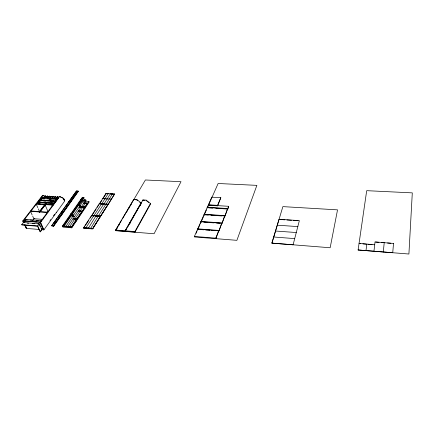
<?xml version="1.0" encoding="UTF-8"?>
<svg xmlns="http://www.w3.org/2000/svg" width="434" height="434" viewBox="0 0 434 434"><rect width="100%" height="100%" fill="white"/><g stroke="black" fill="none" stroke-linecap="round" stroke-linejoin="round"><path stroke-width="0.65" d="M365.992 250.608L366.833 244.179M373.956 251.237L375.03 241.89L393.513 243.452M374.71 244.781L359.021 243.403L360.323 243.686M383.298 251.986L384.231 242.573L381.6 242.563M393.524 243.268L392.737 252.734L358.099 249.979L408.909 254.02L412.3 192.875L366.692 190.672L358.099 249.979M271.912 242.948L279.013 219.268L299.357 220.618L293.096 244.809L271.934 243.121L330.155 247.754L337.533 209.861L282.87 206.622L271.934 243.121M218.758 230.742L215.877 238.662L215.774 238.147L218.758 230.742L197.606 229.157L194.378 236.454L194.497 236.959L236.888 240.333L256.879 185.367L218.128 183.495L212.15 197.014M217.662 230.85L218.98 230.953L221.785 223.233L200.877 221.758L197.736 228.859L197.855 229.364M224.725 215.931L222.002 223.45L224.725 215.931L204.067 214.559L201.007 221.465L201.121 221.975M227.59 208.819L224.937 216.148L227.59 208.819L207.17 207.544L204.192 214.271L204.3 214.776L208.293 215.042M222.533 208.716L227.796 209.042L228.604 206.302L208.266 205.065L207.398 207.772L208.618 205.005M218.98 230.953L221.785 223.233M227.796 209.042L228.604 206.302M215.042 205.694L217.656 205.852L220.819 197.676L211.765 197.166L208.391 204.794L208.494 205.293L211.765 205.494M217.656 205.852L217.564 205.347L220.819 197.676M196.108 233.313L196.938 231.43M197.486 230.199L199.944 224.633M200.47 223.439L203.459 216.68M204.002 215.448L206.465 209.882M208.749 204.707L211.608 198.24M135.028 232.076L134.871 231.582L150.457 203.465L146.122 200.134L142.949 199.944L125.269 230.817L125.431 231.311L135.028 232.076L150.598 203.953L150.457 203.465M134.887 214.423L141.213 203.367L141.066 202.879L136.84 199.575L133.699 199.385L115.58 230.053L115.748 230.541L125.231 231.295L126.896 228.387M127.894 226.64L134.22 215.584M142.949 199.944L142.9 200.752M129.799 223.673L130.471 222.496M140.215 205.456L140.887 204.278M125.231 231.295L125.068 230.801L141.066 202.879M121.656 220.184L115.466 230.671L154.065 233.742L181 181.7L145.395 179.98L127.162 210.859M122.345 219.018L126.473 212.025M116.779 228.794L117.468 227.622M118.504 225.875L119.193 224.703M126.766 211.868L127.455 210.696M128.491 208.949L129.18 207.778M130.211 206.031L131.247 204.278M90.332 228.365C89.947 228.962 92.588 229.174 92.431 228.534M100.319 216.11L100.145 216.382L100.666 216.436L91.493 215.606L83.626 227.676C83.333 228.528 85.59 228.588 85.579 227.991M101.86 200.242L99.391 203.985L105.907 193.493L114.581 193.993L92.594 228.854L100.504 216.121M100.417 216.257L108.142 204.392L99.191 203.796L91.552 215.769L93.5 215.763M105.619 204.387L108.196 204.55L114.581 193.993M92.594 228.854L107.654 205.103M92.784 228.87L92.757 228.403L83.626 227.676M88.048 228.186C87.663 228.778 90.299 228.989 90.142 228.349M97.894 216.219L98.068 215.948M98.258 215.964L90.494 228.685M98.268 216.246L105.804 204.398M103.726 204.105L95.925 215.937M85.769 228.002C85.384 228.593 88.015 228.805 87.858 228.17M103.357 204.083L99.191 203.796M96.012 215.801L88.21 228.501M93.777 215.644L85.899 227.855L85.932 228.322M101.399 204.116L93.744 215.937M93.413 215.899L93.587 215.627M83.659 228.143L84.755 226.456M85.487 225.333L88.775 220.282M90.239 218.036L91.335 216.354M92.431 214.667L96.093 209.047M97.194 207.36L98.659 205.108M102.863 198.696L106.194 193.819L105.907 193.493M72.511 213.951L70.878 213.837L62.458 225.995L62.925 227.107L71.811 227.817L89.144 202.07L88.91 201.441L84.956 201.192M62.659 226.472L71.74 227.194L71.545 226.711L76.65 219.154L72.966 218.877M77.019 219.36L76.834 218.877L81.793 211.532L81.972 212.009L77.019 219.36L73.341 219.083M78.337 211.754L78.153 211.282L82.091 211.586L84.744 207.403L80.995 207.36M82.102 206.904L84.983 207.3L87.402 203.221L83.805 202.993L87.592 203.188L83.865 203.15M88.91 201.441L71.55 227.177L71.811 227.817M82.091 211.586L80.404 211.26C79.574 211.559 83.236 206.155 82.861 207.636L81.657 207.555M84.744 207.403L82.286 211.542L80.469 211.418M87.592 203.188L85.172 207.262L81.304 206.904M71.74 227.194L76.834 219.631L76.65 219.154M79.97 211.407L74.99 218.741L75.18 219.219M85.72 203.421C86.089 202.07 82.308 207.099 83.366 207.143M84.098 203.296L86.013 200.242L84.044 200.161L85.954 200.085M79.52 207.007L79.596 206.655L81.397 206.774L85.769 200.117L83.984 200.003L65.968 226.271L66.169 226.749M78.652 211.293L78.467 210.816L82.107 211.07M84.993 206.79L81.38 206.551L81.456 206.931M83.925 203.307L83.995 202.955M73.379 215.72L71.355 215.627L73.178 215.763M71.74 215.318C71.637 214.602 74.105 214.781 73.563 215.448L71.74 215.318L73.628 215.606M80.485 205.353L78.69 205.239M66.245 226.38L64.395 226.233M80.615 205.163L80.545 205.51L78.809 205.553M84.098 200.318L84.174 199.971M71.556 216.089L72.315 214.982M78.983 205.298L80.892 202.532L80.713 202.06L79.107 201.956L71.062 213.571L71.252 214.043L72.885 214.163M81.223 199.7L79.818 201.734L79.997 202.206L81.066 202.277L82.465 200.237L82.292 199.765L80.691 199.667L79.286 201.702L79.465 202.173M83.323 197.465L81.934 199.483L82.107 199.949L82.644 199.987L84.033 197.969L83.854 197.497L82.265 197.399L80.865 199.412L81.044 199.884M81.755 199.732L80.355 201.767L80.534 202.239M64.319 226.602L64.118 226.125L80.713 202.06M81.066 202.277L80.887 201.799L82.292 199.765M82.644 199.987L82.465 199.515L83.854 197.497M64.33 226.076L71.545 226.711M71.42 215.79L71.48 215.948M78.749 205.396L78.825 205.043M79.644 201.989L71.605 213.609L71.794 214.081M53.702 226.217L78.277 191.519L78.131 191.128L76.4 191.031L51.711 225.675L51.885 226.071L53.702 226.217L53.528 225.821L78.131 191.128M53.458 225.664L61.926 213.729L53.49 225.745L51.82 225.534L53.49 225.745M62.019 213.593L70.124 202.173L62.051 213.674L60.407 213.479L62.051 213.674M70.216 202.043L77.974 191.106L70.243 202.125L68.632 201.946L70.216 202.043L70.438 202.586M51.852 225.615L60.348 213.691L61.959 213.805M60.44 213.555L68.572 202.146L70.156 202.249M68.659 202.022L76.444 191.096L78.001 191.182M53.832 223.331L55.395 221.139M57.738 217.846L58.514 216.75M61.639 212.362L62.816 210.712M65.55 206.866L67.118 204.669M69.429 201.419L70.558 199.841M72.055 197.736L73.552 195.631M74.675 194.052L75.798 192.468M49.991 220.64L50.773 219.561M53.501 215.785L54.668 214.168M43.926 229.423L43.633 229.836L40.308 222.376L40.612 221.969L23.333 220.624L23.024 221.025L23.821 222.734M56.132 212.514L56.409 212.134M41.1 228.55L41.599 229.667L43.894 229.857L64.753 200.947L63.738 198.409L59.268 196.325L40.042 222.354L43.367 229.814M40.438 231.268L41.214 230.199M37.53 226.222L40.053 231.799L40.405 231.827L41.952 229.694L39.315 223.808L23.317 222.544L21.7 224.649L21.846 224.958L37.53 226.222L39.315 223.808L37.801 223.993M63.527 198.495L64.254 200.324M39.939 222.23L41.208 220.76M52.66 205.011L53.783 203.492L54.087 203.812M40.297 222.257L41.496 220.629L25.503 219.403L24.266 221.004L25.948 221.134M53.382 204.528L54.131 203.513L38.517 202.488L37.357 203.991M23.561 222.713L22.763 221.009L40.579 222.398L59.783 196.358M56.1 198.653L57.57 196.673L55.932 198.642M54.239 198.018L55.514 196.548L54.413 198.029M52.188 197.888L53.301 196.412L55.031 197.275M52.362 197.899L53.469 196.423M39.223 211.998L44.507 205L45.152 204.984L48.071 211.808M39.158 212.21L44.631 204.951M49.774 198.257L51.255 196.287L52.997 197.15M49.943 198.267L51.429 196.298M39.744 212.036L45.055 205.114L44.507 205M39.684 212.248L45.152 204.984M26.794 228.013L26.49 228.42L24.89 225.007M32.778 220.445L34.389 218.318M47.729 198.126L49.221 196.163L50.968 197.025M47.903 198.137L49.389 196.173M46.069 197.508L47.192 196.038L48.944 196.9M46.237 197.519L47.36 196.049M43.66 197.871L45.163 195.913L46.921 196.776M43.829 197.882L45.331 195.924M24.44 221.02L25.677 219.414M38.686 202.499C35.762 206.432 41.04 199.944 37.791 203.904M39.071 202L40.221 200.503M40.601 200.009L41.74 198.528M24.722 220.906C27.928 217.076 23.68 221.964 24.895 220.917M54.505 203.009L38.903 201.989L40.053 200.492L55.623 201.495L54.462 203.307L39.206 202.304L40.286 200.66M55.948 201.295L40.736 200.318L41.908 198.539L41.176 199.504M39.206 202.304L39.499 201.913M40.736 200.318L41.029 199.928M22.763 221.009L42.608 195.305L46.118 196.83M30.505 211.336L30.803 210.946L47.849 212.166L47.556 212.557L30.505 211.336L32.165 215.014M36.168 203.991L36.461 203.617L53.328 204.739L53.046 205.119L36.168 203.991L37.785 207.658M43.112 195.338L23.284 221.047L24.087 222.756M105.961 193.651L108.305 193.786M110.648 193.922L114.636 194.15M110.703 194.079L112.639 194.036M134.377 199.662L136.911 199.814M143.019 200.183L144.842 200.296M208.391 204.794L217.564 205.347M104.854 198.821L105.218 198.843M107.404 198.973L106.986 198.794M83.502 197.937L84.033 197.969M80.865 199.412L82.465 199.515M207.295 207.268L227.704 208.537M63.315 198.419L64.303 200.258M84.234 200.128L86.013 200.242M208.711 207.853L212.66 208.098M215.953 208.304L219.902 208.553M81.663 200.98L83.637 201.105M44.512 199L41.805 198.68M49.134 199.293L51.114 199.418M55.731 199.711C59.371 198.143 53.024 203.682 57.098 199.494L41.572 198.517L40.433 199.998L55.991 200.996M79.286 201.702L80.887 201.799M99.278 203.665L108.088 204.23M80.892 202.532L80.355 202.494L80.176 202.022L72.153 213.647L72.337 214.125M44.729 200.291L47.691 200.481M51.348 200.714L53.99 200.888M43.476 200.362L47.442 200.617M50.089 200.785L54.055 201.04M70.286 202.19L68.529 202.081L68.68 202.472M84.055 203.112L87.652 203.345M43.66 201.023L45.646 201.154M50.279 201.452L52.264 201.582M39.136 202.152L41.952 202.352M44.604 202.526L48.586 202.792M51.239 202.966L54.554 203.183M78.885 205.201L80.675 205.32M40.15 202.895L38.756 202.651M44.794 203.199L46.785 203.329M50.767 203.595L53.425 203.768M204.192 214.271L224.845 215.644M280.342 219.528L284.937 219.837M286.907 219.967L291.502 220.271M293.465 220.401L298.06 220.705M81.337 206.617L79.596 206.655M210.957 215.221L214.949 215.486M217.613 215.665L221.611 215.931M81.44 206.709L85.053 206.947M38.349 204.056L40.302 204.186M44.854 204.49L46.807 204.62M51.358 204.924L53.008 205.038M79.46 206.85L84.923 207.143M81.597 207.398L84.804 207.566M82.064 207.468L84.728 207.642L84.966 208.277M78.527 210.973L82.167 211.228M78.391 211.174L82.031 211.429M201.007 221.465L221.904 222.94M203.812 222.165L207.181 222.403M210.55 222.642L213.919 222.881M216.609 223.071L219.978 223.309M71.062 213.571L72.695 213.685M91.672 215.335L100.634 215.975M91.731 215.497L93.961 215.655M100.693 216.137L95.827 215.79L95.795 216.083M95.654 216.061L99.663 216.36M71.881 215.118L73.699 215.248M72.624 216.571L74.453 216.707M73.151 218.606L76.834 218.877M375.681 242.118L378.969 242.367M387.546 243.007L390.86 243.257M197.736 228.859L218.882 230.438M200.492 229.564L203.796 229.808M205.776 229.96L209.736 230.259M211.721 230.405L215.02 230.655M42.939 219.387L33.83 218.693L32.724 216.24M362.927 243.886L366.182 244.13M368.146 244.282L372.084 244.581M27.12 219.826L25.747 219.571M30.38 220.076L32.984 220.277M36.244 220.526L38.197 220.678M29.946 221.448L31.281 221.552M34.611 221.812L36.608 221.969M115.58 230.053L125.068 230.801M125.269 230.817L134.871 231.582M27.375 223.163L28.677 223.266M32.588 223.581L34.541 223.732M62.458 225.995L64.118 226.125M194.378 236.454L215.774 238.147M84.321 227.888L92.816 228.561M83.594 227.98L85.487 228.132M85.677 228.148L87.766 228.311M87.956 228.327L90.05 228.496M90.239 228.506L92.344 228.675M51.711 225.675L53.528 225.821M21.7 224.649L37.747 225.94L40.405 231.827M39.017 229.45L26.23 228.398L24.63 224.986M42.608 195.305L44.962 196.472M59.843 196.624L62.735 198.121M45.163 195.913L46.753 196.765M47.192 196.038L48.776 196.89M49.221 196.163L50.273 196.732M51.255 196.287L52.829 197.139M53.301 196.412L54.863 197.264M55.346 196.537L57.071 197.405M57.396 196.662L58.601 197.242M146.659 200.926L148.629 202.439M136.889 199.987L137.849 200.736M139.77 202.239L140.73 202.993M23.317 222.544L23.463 222.854M25.15 225.029L26.751 228.441M39.353 224.649L40.351 226.879M40.579 222.398L43.894 229.857M38.322 208.879L39.125 210.712M39.868 203.107L39.169 201.875L39.7 203.096M63.212 226.515L63.011 226.038L71.42 213.875L71.61 214.353M54.223 203.139L55.34 201.631M63.765 226.559L63.565 226.081L71.968 213.913L72.153 214.391M60.467 214.011L60.315 213.609L62.095 213.745L62.257 214.141M68.019 226.895L67.823 226.418L81.022 207.072L79.221 206.947L79.4 207.425M69.879 227.047L69.684 226.564L74.805 219.018L74.995 219.495M70.878 213.837L71.067 214.309M72.993 216.778L72.809 216.3L74.637 216.436L74.822 216.913M76.053 220.51L76.303 221.145M79.107 201.956L79.286 202.428M80.691 199.667L80.87 200.139M76.417 191.02L76.547 191.416M81.576 199.917L81.402 199.445L82.791 197.432L82.97 197.904M82.265 197.399L82.438 197.871M101.583 204.126L108.12 193.776M102.679 198.685L111.364 199.06L111.473 199.38M103.78 204.268L110.285 193.9M105.983 204.409L112.406 193.868L112.509 194.182M105.039 198.832L104.8 198.663M146.122 200.134L146.166 200.546M197.606 229.157L197.72 229.662M200.877 221.758L200.991 222.268M204.067 214.559L204.175 215.063M207.17 207.544L207.273 208.049M208.266 205.065L208.369 205.57M211.765 197.166L211.863 197.665M273.767 237.007L294.719 238.608M275.557 231.029L296.303 232.537M277.31 225.175L297.854 226.602M58.064 198.322L57.787 198.696L41.067 197.649L41.355 197.28L58.064 198.322"/></g></svg>
